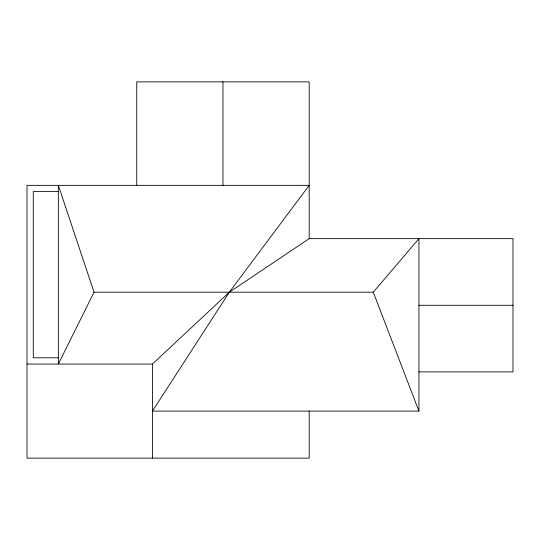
<?xml version="1.0" encoding="UTF-8"?>
<svg xmlns="http://www.w3.org/2000/svg" width="540" height="540" viewBox="0 0 540 540"><rect width="100%" height="100%" fill="white"/><g stroke="black" fill="none" stroke-linecap="round" stroke-linejoin="round"><path stroke-width="0.81" d="M94.021 292.187L58.354 364.061L58.354 185.341L94.021 292.187L373.262 292.187L418.939 238.646L418.939 411.095L152.422 411.095L229.331 292.187L309.191 185.341L27 185.341L27 458.129L309.191 458.129L309.191 411.095M27 364.061L152.422 364.061L229.331 292.187L309.191 238.646L513 238.646L513 371.905L418.939 371.905M58.354 191.612L33.271 191.612L33.271 357.791L58.354 357.791M418.939 305.276L513 305.276M373.262 292.187L418.939 411.095M309.191 238.646L309.191 81.871L136.742 81.871L136.742 185.341M222.966 81.871L222.966 185.341M152.422 364.061L152.422 458.129"/></g></svg>
